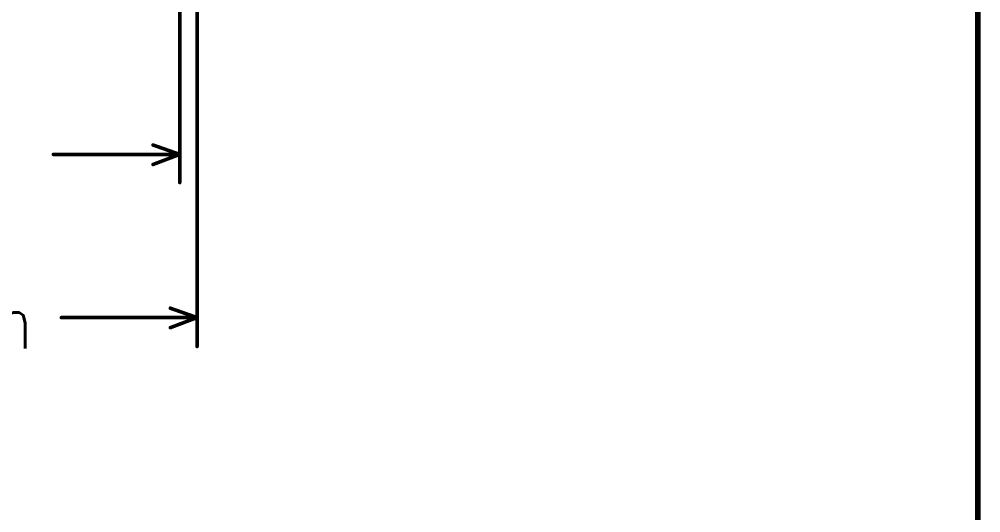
# Model space of a CAD drawing. Extents: x 2.14 to 10.29, y 1.14 to 8.17.
# Drawn here: x 8.953 to 10.285, y 3.823 to 4.506 of the extents above; entities that cross this region are included whole.
import ezdxf

# ---------------------------------------------------------------- set-up
doc = ezdxf.new("R2010")
doc.units = 0
doc.header["$LTSCALE"] = 25
doc.layers.get('0').update_dxf_attribs({"linetype": 'CONTINUOUS'})
doc.styles.get("Standard").update_dxf_attribs({"font": 'simplex'})

# ---------------------------------------------------------------- blocks, each defined once
blk = doc.blocks.new('DISC')
at = {"color": 0, "const_width": 0.5}
blk.add_lwpolyline([(0, 0.25, 1), (0, -0.25, 1)], format="xyb", close=True, dxfattribs=at)

msp = doc.modelspace()

# ---------------------------------------------------------------- linework, layer by layer
at = {"color": 1, "const_width": 0.008}
msp.add_lwpolyline([(2.146, 1.142), (10.281, 1.142), (10.281, 8.165), (2.146, 8.165), (2.146, 1.142)], dxfattribs=at)
at = {"color": 3, "const_width": 0.005}
for points in [[(9.199, 6.392), (9.199, 4.053)], [(9.175, 5.687), (9.175, 4.28)], [(9.175, 4.319), (9.138, 4.332)], [(9, 4.319), (9.175, 4.319)], [(9.175, 4.319), (9.138, 4.305)], [(9.199, 4.093), (9.162, 4.106)], [(9.011, 4.093), (9.199, 4.093)], [(9.199, 4.093), (9.162, 4.079)]]:
    msp.add_lwpolyline(points, dxfattribs=at)

# ---------------------------------------------------------------- block references
at = {"color": 3, "xscale": 0.005, "yscale": 0.005}
for p in [(9.138, 4.332), (9, 4.319), (9.175, 4.319), (9.175, 4.319), (9.175, 4.319), (9.138, 4.305), (9.175, 4.28), (9.162, 4.106), (9.011, 4.093), (9.199, 4.093), (9.199, 4.093), (9.199, 4.093), (9.162, 4.079), (9.199, 4.053)]:
    msp.add_blockref('DISC', p, dxfattribs=at)

# ---------------------------------------------------------------- texts
at = {"color": 3, "width": 0.866}
msp.add_text('20.6mm', height=0.075, dxfattribs=at).set_placement((8.61, 4.05))

doc.saveas('drawing.dxf')
